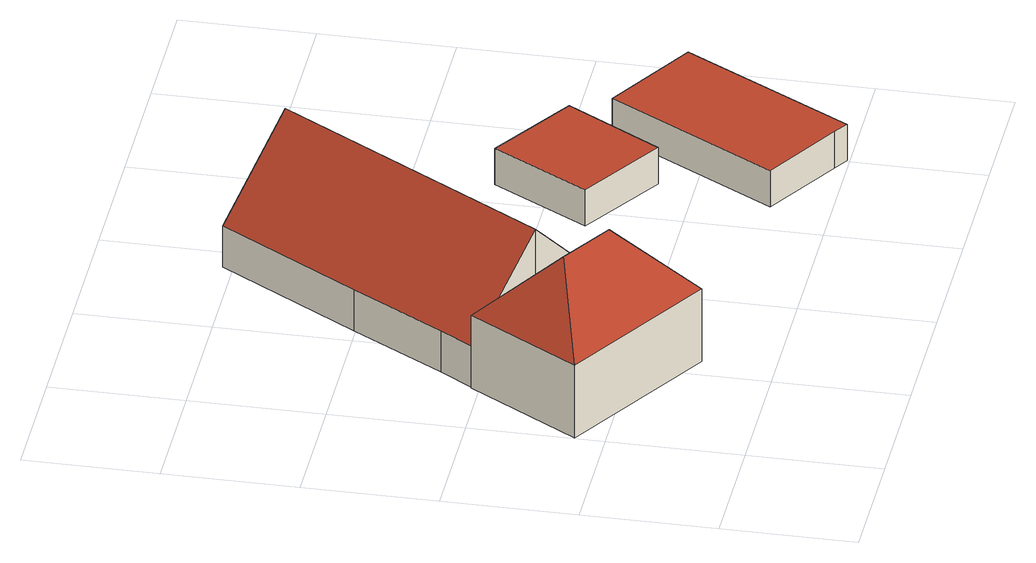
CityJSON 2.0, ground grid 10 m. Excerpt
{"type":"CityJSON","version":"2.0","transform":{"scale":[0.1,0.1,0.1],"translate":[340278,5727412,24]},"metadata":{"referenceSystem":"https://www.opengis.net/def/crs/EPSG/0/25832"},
"CityObjects":{
"building1":{"type":"Building","attributes":{"name":"Terhufshof","Geometrietyp2DReferenz":"3000","Gemeindeschluessel":"05170048","function":"31001_1210","roofType":"3200","measuredHeight":10.84},"address":[{"country":"Germany","locality":"Wesel","thoroughfareNumber":"129","thoroughfareName":"Obrighovener Straße"}],"geometry":[{"type":"Solid","lod":"2","boundaries":[[[[0,1,2,3]],[[4,5,1,0]],[[6,7,5,4]],[[8,9,7,6]],[[3,2,9,8]],[[10,3,8,11]],[[8,6,11]],[[11,6,4,0,10]],[[0,3,10]],[[1,5,7,9,2]]]],"semantics":{"surfaces":[{"type":"WallSurface"},{"type":"RoofSurface"},{"type":"GroundSurface"}],"values":[[0,0,0,0,0,1,1,1,1,2]]}}]},
"building2":{"type":"Building","attributes":{"Geometrietyp2DReferenz":"3000","Gemeindeschluessel":"05170048","function":"31001_2720","roofType":"3100","measuredHeight":10.04},"address":[{"country":"Germany","locality":"Wesel","thoroughfareNumber":"129","thoroughfareName":"Obrighovener Straße"}],"geometry":[{"type":"Solid","lod":"2","boundaries":[[[[12,13,14,15]],[[16,17,13,12]],[[18,19,17,16]],[[20,21,19,18]],[[22,23,21,20]],[[24,25,23,22]],[[26,27,25,24]],[[28,29,27,26]],[[30,31,29,28]],[[15,14,31,30]],[[22,20,18,16,12,24]],[[15,30,28,26,24,12]],[[13,17,19,21,23,25,27,29,31,14]]]],"semantics":{"surfaces":[{"type":"WallSurface"},{"type":"RoofSurface"},{"type":"GroundSurface"}],"values":[[0,0,0,0,0,0,0,0,0,0,1,1,2]]}}]},
"building3":{"type":"Building","attributes":{"Geometrietyp2DReferenz":"3000","Gemeindeschluessel":"05170048","function":"31001_2720","roofType":"1000","measuredHeight":3},"address":[{"country":"Germany","locality":"Wesel","thoroughfareNumber":"129","thoroughfareName":"Obrighovener Straße"}],"geometry":[{"type":"Solid","lod":"2","boundaries":[[[[32,33,34,35]],[[36,37,33,32]],[[38,39,37,36]],[[40,41,39,38]],[[35,34,41,40]],[[38,36,32,35,40]],[[33,37,39,41,34]]]],"semantics":{"surfaces":[{"type":"WallSurface"},{"type":"RoofSurface"},{"type":"GroundSurface"}],"values":[[0,0,0,0,0,1,2]]}}]},
"building4":{"type":"Building","attributes":{"Geometrietyp2DReferenz":"3000","Gemeindeschluessel":"05170048","function":"31001_2720","roofType":"1000","measuredHeight":3.04},"address":[{"country":"Germany","locality":"Wesel","thoroughfareNumber":"129","thoroughfareName":"Obrighovener Straße"}],"geometry":[{"type":"Solid","lod":"2","boundaries":[[[[42,43,44,45]],[[46,47,43,42]],[[48,49,47,46]],[[50,51,49,48]],[[45,44,51,50]],[[48,46,42,45,50]],[[43,47,49,51,44]]]],"semantics":{"surfaces":[{"type":"WallSurface"},{"type":"RoofSurface"},{"type":"GroundSurface"}],"values":[[0,0,0,0,0,1,2]]}}]}
},
"vertices":[
[52,206,66],[52,206,6],[0,122,6],[0,122,66],[54,205,66],[54,205,6],[169,137,66],[169,137,6],[117,53,66],[117,53,6],[64,142,115],[105,117,115],
[112,171,105],[112,171,5],[169,137,5],[169,137,39],[54,205,39],[54,205,5],[71,231,39],[71,231,5],[114,301,39],[114,301,5],[181,408,39],[181,408,5],[239,374,105],[239,374,5],[294,342,42],[294,342,5],[295,343,41],[295,343,5],[297,342,39],[297,342,5],
[347,127,35],[347,127,5],[391,199,5],[391,199,35],[282,167,35],[282,167,5],[325,240,35],[325,240,5],[326,239,35],[326,239,5],
[406,171,35],[406,171,5],[331,44,5],[331,44,35],[477,130,35],[477,130,5],[402,2,35],[402,2,5],[391,9,35],[391,9,5]
]}
